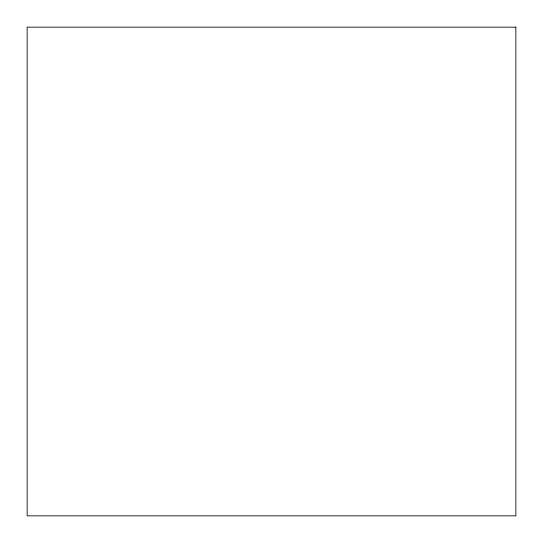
<?xml version="1.0" encoding="UTF-8"?>
<svg xmlns="http://www.w3.org/2000/svg" width="543" height="543" viewBox="0 0 543 543"><rect width="100%" height="100%" fill="white"/><g stroke="black" fill="none" stroke-linecap="round" stroke-linejoin="round"><path stroke-width="0.81" d="M515.85 27.15L27.15 27.15L27.15 515.85L515.85 515.85L515.85 27.15"/></g></svg>
